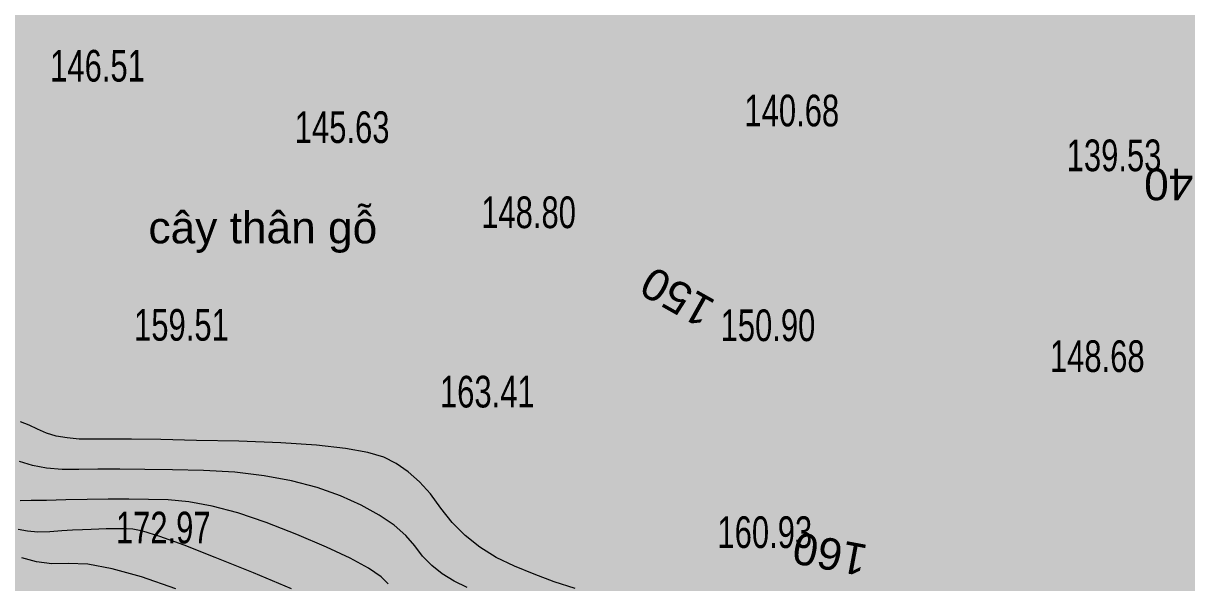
# Model space of a CAD drawing. Header units: metres. Extents: x 431006 to 434411, y 2469261 to 2473208.
# Drawn here: x 432283.6 to 432430.5, y 2470986.5 to 2471057.1 of the extents above; entities that cross this region are included whole.
import ezdxf
from ezdxf.enums import TextEntityAlignment as Align

# ---------------------------------------------------------------- set-up
doc = ezdxf.new("R2010")
doc.units = ezdxf.units.M
doc.header["$MEASUREMENT"] = 0
for name, color, linetype, lineweight in [('1', 8, 'Continuous', 18), ('CAO DO', 8, 'Continuous', 18), ('MH_DongMuc', 8, 'Continuous', 18), ('MH_DongMuc_Con', 8, 'Continuous', 18), ('thuc vat-ks', 8, 'Continuous', 18)]:
    doc.layers.add(name, color=color, linetype=linetype, lineweight=lineweight)
doc.styles.add('ks_ten cong trinh', font='')
doc.styles.get("Standard").update_dxf_attribs({"font": 'arial.ttf'})
doc.styles.get('ks_ten cong trinh').set_extended_font_data('.VnArial')

msp = doc.modelspace()

# ---------------------------------------------------------------- hatches: boundary and pattern name
at = {"layer": 'thuc vat-ks'}
h = msp.add_hatch(dxfattribs=at)
h.set_pattern_fill('217B', color=9, scale=20, style=0, pattern_type=2)
h.set_pattern_definition([(0, (14.8, 7.6), (0, 20), [0, -20]), (0, (14.76, 7.848), (0, 20), [0, -20]), (0, (14.648, 8.07), (0, 20), [0, -20]), (0, (14.47, 8.248), (0, 20), [0, -20]), (0, (14.248, 8.36), (0, 20), [0, -20]), (0, (14, 8.4), (0, 20), [0, -20]), (0, (13.752, 8.36), (0, 20), [0, -20]), (0, (13.53, 8.248), (0, 20), [0, -20]), (0, (13.352, 8.07), (0, 20), [0, -20]), (0, (13.24, 7.848), (0, 20), [0, -20]), (0, (13.2, 7.6), (0, 20), [0, -20]), (0, (13.24, 7.352), (0, 20), [0, -20]), (0, (13.352, 7.13), (0, 20), [0, -20]), (0, (13.53, 6.952), (0, 20), [0, -20]), (0, (13.752, 6.84), (0, 20), [0, -20]), (0, (14, 6.8), (0, 20), [0, -20]), (0, (14.248, 6.84), (0, 20), [0, -20]), (0, (14.47, 6.952), (0, 20), [0, -20]), (0, (14.648, 7.13), (0, 20), [0, -20]), (0, (14.76, 7.352), (0, 20), [0, -20]), (0, (6.76, 15.352), (0, 20), [0, -20]), (0, (6.648, 15.13), (0, 20), [0, -20]), (0, (6.47, 14.952), (0, 20), [0, -20]), (0, (6.248, 14.84), (0, 20), [0, -20]), (0, (6, 14.8), (0, 20), [0, -20]), (0, (5.752, 14.84), (0, 20), [0, -20]), (0, (5.53, 14.952), (0, 20), [0, -20]), (0, (5.352, 15.13), (0, 20), [0, -20]), (0, (5.24, 15.352), (0, 20), [0, -20]), (0, (5.2, 15.6), (0, 20), [0, -20]), (0, (5.24, 15.848), (0, 20), [0, -20]), (0, (5.352, 16.07), (0, 20), [0, -20]), (0, (5.53, 16.248), (0, 20), [0, -20]), (0, (5.752, 16.36), (0, 20), [0, -20]), (0, (6, 16.4), (0, 20), [0, -20]), (0, (6.248, 16.36), (0, 20), [0, -20]), (0, (6.47, 16.248), (0, 20), [0, -20]), (0, (6.648, 16.07), (0, 20), [0, -20]), (0, (6.76, 15.848), (0, 20), [0, -20]), (0, (6.8, 15.6), (0, 20), [0, -20]), (0, (14, 4), (0, 20), [1.086, -18.914]), (0, (6, 12), (0, 20), [1.086, -18.914]), (90, (14, 4), (-20, 1e-15), [2.8, -17.2]), (90, (6, 12), (-20, 1e-15), [2.8, -17.2])])
edge = h.paths.add_edge_path()
edge.add_line((432575.46, 2470747.94), (432578.45, 2470760.21))
edge.add_line((432578.45, 2470760.21), (432590.33, 2470811.17))
edge.add_line((432590.33, 2470811.17), (432595.8, 2470826.05))
edge.add_line((432595.8, 2470826.05), (432582.64, 2470882.15))
edge.add_line((432582.64, 2470882.15), (432561.76, 2470924.62))
edge.add_line((432561.76, 2470924.62), (432540.58, 2470952.5))
edge.add_line((432540.58, 2470952.5), (432512.01, 2470982.44))
edge.add_line((432512.01, 2470982.44), (432503.66, 2470994.95))
edge.add_line((432503.66, 2470994.95), (432507.51, 2471000.39))
edge.add_line((432507.51, 2471000.39), (432535.43, 2470999.11))
edge.add_line((432535.43, 2470999.11), (432583.89, 2470965.46))
edge.add_line((432583.89, 2470965.46), (432610.21, 2470951.35))
edge.add_line((432610.21, 2470951.35), (432623.69, 2470947.83))
edge.add_line((432623.69, 2470947.83), (432634.28, 2470956.8))
edge.add_line((432634.28, 2470956.8), (432632.68, 2470968.34))
edge.add_line((432632.68, 2470968.34), (432599.94, 2470983.73))
edge.add_line((432599.94, 2470983.73), (432557.26, 2471004.24))
edge.add_line((432557.26, 2471004.24), (432524.49, 2471038.65))
edge.add_line((432524.49, 2471038.65), (432470.88, 2471087.74))
edge.add_line((432470.88, 2471087.74), (432456.12, 2471091.91))
edge.add_line((432456.12, 2471091.91), (432424.89, 2471086.79))
edge.add_line((432424.89, 2471086.79), (432396.65, 2471094.8))
edge.add_line((432396.65, 2471094.8), (432381.24, 2471097.37))
edge.add_line((432381.24, 2471097.37), (432364.87, 2471084.86))
edge.add_line((432364.87, 2471084.86), (432348.51, 2471068.52))
edge.add_line((432348.51, 2471068.52), (432326.04, 2471068.52))
edge.add_line((432326.04, 2471068.52), (432292.98, 2471081.34))
edge.add_line((432292.98, 2471081.34), (432248.92, 2471092.89))
edge.add_line((432248.92, 2471092.89), (432225.17, 2471096.1))
edge.add_line((432225.17, 2471096.1), (432214.58, 2471091.29))
edge.add_line((432214.58, 2471091.29), (432213.73, 2471062.47))
edge.add_line((432213.73, 2471062.47), (432205.66, 2470934.7))

# ---------------------------------------------------------------- linework, layer by layer
at = {"layer": 'MH_DongMuc', "color": 9, "lineweight": 0, "elevation": 170}
msp.add_lwpolyline([(432329.66, 2470986.31), (432328.76, 2470987.22), (432327.15, 2470988.29), (432324.85, 2470989.54), (432321.84, 2470990.96), (432318.13, 2470992.55), (432314.23, 2470994.07), (432310.66, 2470995.27), (432307.41, 2470996.14), (432304.48, 2470996.69), (432301.88, 2470996.92), (432299.4, 2470996.97), (432296.88, 2470996.99), (432294.29, 2470996.99), (432291.65, 2470996.96), (432288.96, 2470996.91), (432286.5, 2470996.85), (432284.57, 2470996.82), (432283.18, 2470996.8)], dxfattribs=at)
at = {"layer": 'MH_DongMuc_Con', "color": 9, "lineweight": 0}
for points, elevation in [([(432353.27, 2470985.71), (432350.62, 2470986.58), (432348.07, 2470987.52), (432345.6, 2470988.53), (432343.29, 2470989.65), (432341.21, 2470990.95), (432339.35, 2470992.42), (432337.72, 2470994.06), (432336.31, 2470995.88), (432334.99, 2470997.66), (432333.6, 2470999.19), (432332.16, 2471000.47), (432330.65, 2471001.5), (432329.09, 2471002.29), (432327.08, 2471002.89), (432324.25, 2471003.4), (432320.58, 2471003.81), (432316.09, 2471004.11), (432310.78, 2471004.31), (432305.45, 2471004.43), (432300.94, 2471004.52), (432297.23, 2471004.58), (432294.33, 2471004.59), (432292.24, 2471004.57), (432290.61, 2471004.59), (432289.12, 2471004.73), (432287.74, 2471004.98), (432286.5, 2471005.35), (432285.37, 2471005.84), (432284.3, 2471006.34), (432283.21, 2471006.78)], 166), ([(432339.62, 2470985.85), (432337.97, 2470986.65), (432336.48, 2470987.58), (432335.15, 2470988.63), (432333.99, 2470989.8), (432332.99, 2470991.1), (432331.87, 2470992.44), (432330.38, 2470993.74), (432328.5, 2470995), (432326.25, 2470996.23), (432323.61, 2470997.42), (432320.66, 2470998.48), (432317.45, 2470999.34), (432314, 2470999.97), (432310.29, 2471000.4), (432306.33, 2471000.61), (432302.43, 2471000.7), (432298.91, 2471000.76), (432295.76, 2471000.78), (432292.99, 2471000.78), (432290.6, 2471000.74), (432288.47, 2471000.76), (432286.51, 2471000.94), (432284.72, 2471001.27), (432283.09, 2471001.76)], 168), ([(432317.43, 2470985.69), (432312.65, 2470987.69), (432307.81, 2470989.66), (432303.87, 2470991.21), (432300.82, 2470992.31), (432298.67, 2470992.98), (432297.42, 2470993.22), (432296.61, 2470993.24), (432295.78, 2470993.25), (432294.92, 2470993.24), (432294.04, 2470993.24), (432293.13, 2470993.22), (432292.15, 2470993.19), (432291.04, 2470993.14), (432289.79, 2470993.08), (432288.42, 2470993), (432286.91, 2470992.9), (432285.42, 2470992.86), (432284.09, 2470992.96), (432282.93, 2470993.19)], 172), ([(432302.85, 2470985.69), (432298.49, 2470987.19), (432294.78, 2470988.22), (432291.7, 2470988.78), (432289.25, 2470988.87), (432287.18, 2470988.86), (432285.24, 2470989.11), (432283.4, 2470989.62)], 174)]:
    msp.add_lwpolyline(points, dxfattribs=dict(at, elevation=elevation))

# ---------------------------------------------------------------- texts
at = {"layer": '1', "color": 9, "linetype": 'Continuous', "style": 'ks_ten cong trinh'}
msp.add_text('c©y th©n gç', height=4, dxfattribs=at).set_placement((432313.82, 2471029.3), align=Align.CENTER)
at = {"layer": 'CAO DO', "color": 9, "lineweight": 0, "width": 0.7}
for s, p in [('146.51', (432286.96, 2471049.72, 146.51)), ('140.68', (432374.63, 2471044.07, 140.68)), ('145.63', (432317.85, 2471041.97, 145.63)), ('139.53', (432415.32, 2471038.41, 139.53)), ('148.80', (432341.39, 2471031.22, 148.8)), ('159.51', (432297.56, 2471017.01, 159.51)), ('150.90', (432371.62, 2471016.96, 150.9)), ('148.68', (432413.2, 2471013.06, 148.68)), ('163.41', (432336.18, 2471008.58, 163.41)), ('172.97', (432295.26, 2470991.42, 172.97)), ('160.93', (432371.22, 2470990.84, 160.93))]:
    msp.add_text(s, height=4, dxfattribs=at).set_placement(p)
at = {"layer": 'MH_DongMuc', "color": 9, "lineweight": 0}
for s, rotation, p in [('140', 179.959, (432429.76, 2471036.74, 140)), ('150', 150.6761, (432366.14, 2471022.51, 150)), ('160', 169.3694, (432385.42, 2470990.07, 160))]:
    msp.add_text(s, height=4, rotation=rotation, dxfattribs=at).set_placement(p, align=Align.MIDDLE)

doc.saveas('drawing.dxf')
